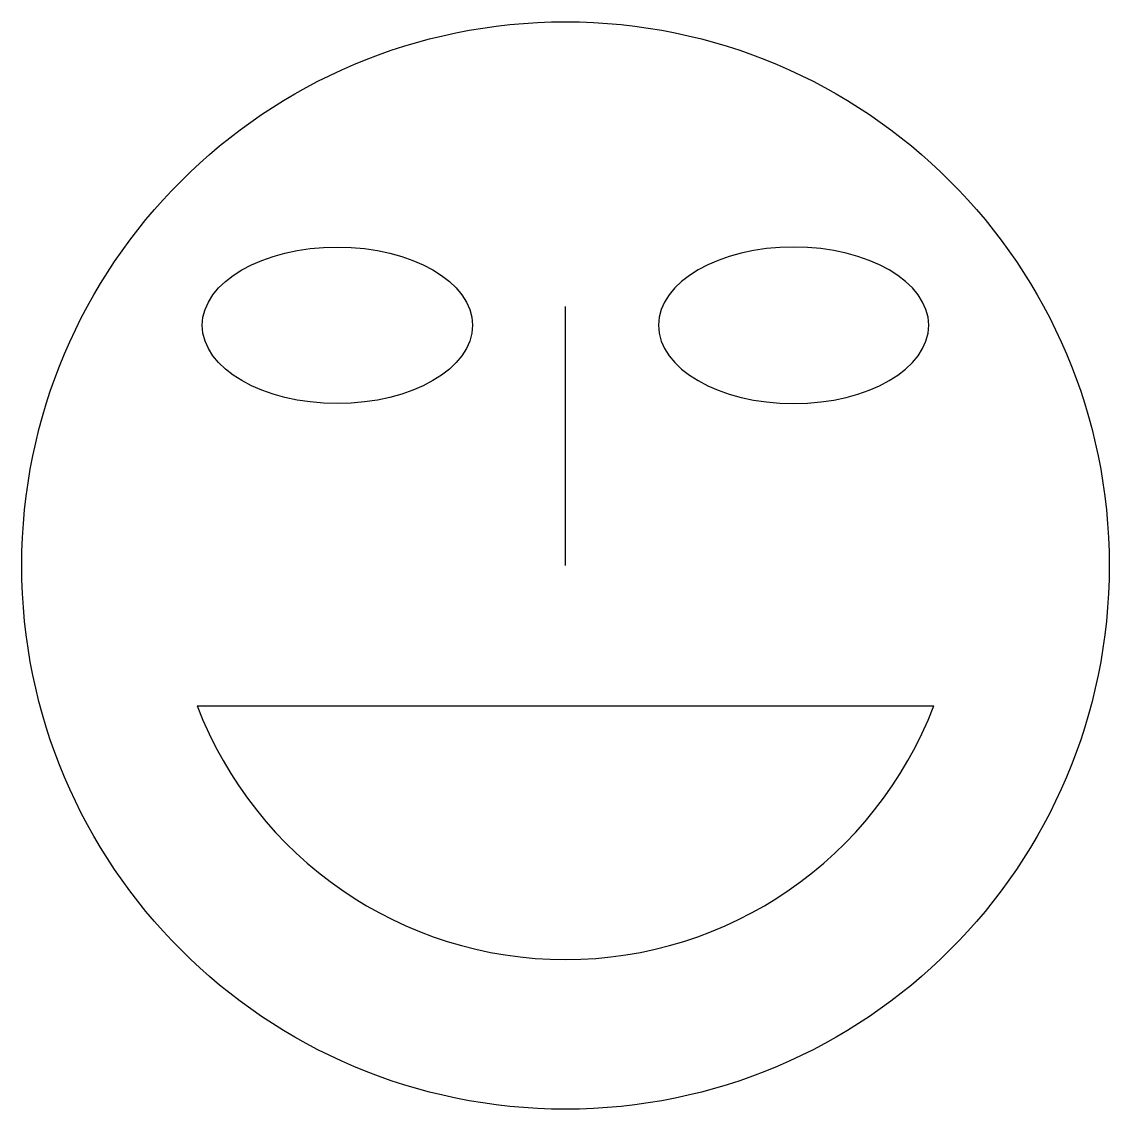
# Model space of a CAD drawing. Header units: millimetres. Extents: x 80 to 120, y 80 to 120.
import ezdxf

# ---------------------------------------------------------------- set-up
doc = ezdxf.new("R2010")
doc.units = ezdxf.units.MM

msp = doc.modelspace()

# ---------------------------------------------------------------- linework, layer by layer
for p, q in [((100, 100), (100, 109.53)), ((86.456, 94.838), (113.544, 94.838))]:
    msp.add_line(p, q)
msp.add_circle((100, 100), 20)
msp.add_arc((100, 100), 14.494, 200.8633, 339.1367)
msp.add_ellipse((91.61, 108.835), major_axis=(4.969, 0), ratio=0.579327)
at = {"extrusion": (0, 0, -1)}
msp.add_ellipse((108.39, 108.835), major_axis=(-4.969, 0), ratio=0.579327, dxfattribs=at)

doc.saveas('drawing.dxf')
